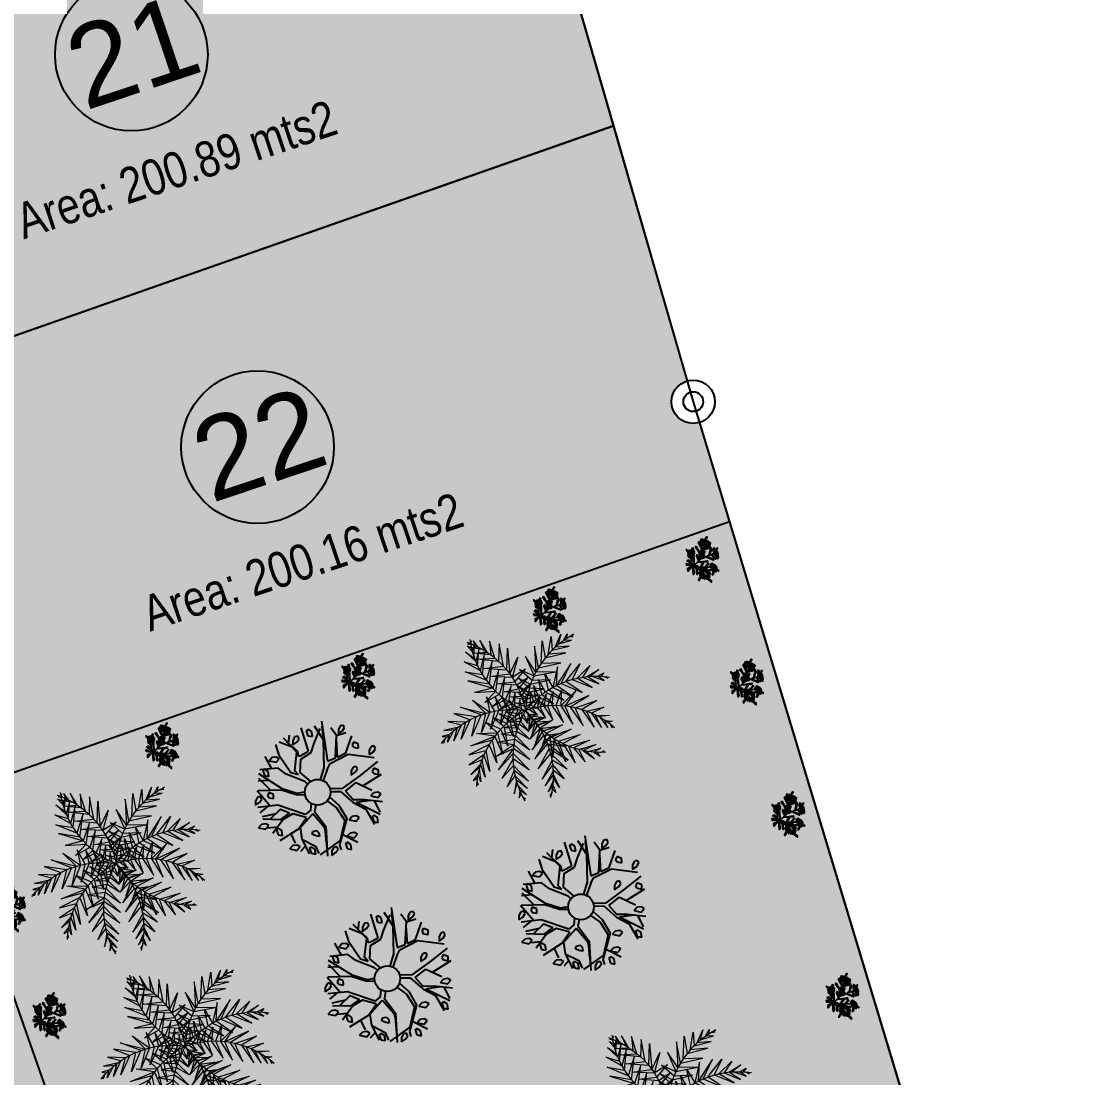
# Model space of a CAD drawing. Header units: millimetres. Extents: x 605527 to 1211550, y 1310999 to 2622648.
# Drawn here: x 605894.18 to 605920.57, y 1311136.74 to 1311162.62 of the extents above; entities that cross this region are included whole.
import ezdxf

# ---------------------------------------------------------------- set-up
doc = ezdxf.new("R2010")
doc.units = ezdxf.units.MM
for name, color, linetype in [('ARBOLES', 102, 'Continuous'), ('CIRCULO', 1, 'Continuous'), ('FLORES', 7, 'Continuous'), ('MUEBLES', 1, 'Continuous'), ('PALME-1', 82, 'Continuous'), ('ROTULOS LOTES', 1, 'Continuous')]:
    doc.layers.add(name, color=color, linetype=linetype)
doc.styles.add('ROTULOS', font='arial.ttf', dxfattribs={"height": 3})
doc.styles.add('TSN - Arial Narrow', font='ARIALN.TTF')

# ---------------------------------------------------------------- blocks, each defined once
blk = doc.blocks.new('A$C48C97B70')
at = {"layer": 'PALME-1', "lineweight": 5}
for p, q in [((2.315, 6.6), (2.309, 6.418)), ((2.41, 6.325), (2.315, 6.6)), ((2.072, 6.54), (2.171, 6.533)), ((2.216, 6.497), (2.072, 6.54)), ((2.109, 6.384), (2.41, 6.325)), ((2.556, 6.176), (2.109, 6.384)), ((2.552, 6.547), (2.605, 6.122)), ((2.687, 6.026), (2.552, 6.547)), ((2.903, 6.407), (2.793, 5.89)), ((2.912, 5.72), (2.903, 6.407)), ((3.221, 6.198), (3.009, 5.561)), ((3.129, 5.334), (3.221, 6.198)), ((2.171, 6.148), (2.687, 6.026)), ((2.793, 5.89), (2.171, 6.148)), ((2.251, 5.877), (2.912, 5.72)), ((3.009, 5.561), (2.251, 5.877)), ((3.21, 5.152), (3.477, 5.948)), ((3.477, 5.948), (3.277, 4.976)), ((2.388, 5.472), (3.129, 5.334)), ((3.21, 5.152), (2.388, 5.472)), ((3.277, 4.976), (3.756, 5.506)), ((3.756, 5.506), (3.328, 4.818)), ((2.535, 5.1), (3.277, 4.976)), ((3.328, 4.818), (2.535, 5.1)), ((3.909, 4.977), (3.328, 4.818)), ((3.377, 4.635), (3.909, 4.977)), ((2.683, 4.767), (3.377, 4.635)), ((3.409, 4.484), (2.683, 4.767)), ((3.925, 4.65), (3.409, 4.484)), ((3.435, 4.33), (3.925, 4.65)), ((4.516, 3.959), (4.561, 4.59)), ((4.561, 4.59), (4.7, 4.004)), ((5.099, 4.709), (4.7, 4.004)), ((4.863, 4.035), (5.099, 4.709)), ((5.621, 4.675), (4.863, 4.035)), ((5.049, 4.06), (5.621, 4.675)), ((5.248, 4.076), (5.963, 4.571)), ((5.963, 4.571), (5.505, 4.079)), ((0.788, 4.157), (1.318, 3.745)), ((1.572, 3.782), (0.788, 4.157)), ((1.109, 4.315), (1.959, 3.803)), ((1.771, 3.798), (1.109, 4.315)), ((1.619, 4.431), (2.125, 3.798)), ((1.959, 3.803), (1.619, 4.431)), ((2.169, 4.399), (2.125, 3.798)), ((2.314, 3.783), (2.169, 4.399)), ((2.483, 4.305), (2.467, 3.763)), ((2.621, 3.736), (2.483, 4.305)), ((2.742, 4.179), (2.773, 3.702)), ((2.911, 3.665), (2.742, 4.179)), ((2.871, 4.392), (3.435, 4.33)), ((3.454, 4.176), (2.871, 4.392)), ((3.012, 4.138), (3.464, 4.032)), ((3.469, 3.911), (3.012, 4.138)), ((3.893, 4.364), (3.454, 4.176)), ((3.464, 4.032), (3.893, 4.364)), ((3.945, 3.747), (4.03, 4.282)), ((4.03, 4.282), (4.076, 3.806)), ((4.221, 3.864), (4.266, 4.448)), ((4.266, 4.448), (4.368, 3.915)), ((5.691, 4.07), (6.298, 4.391)), ((6.298, 4.391), (5.897, 4.047)), ((6.068, 4.019), (6.59, 4.15)), ((6.59, 4.15), (6.19, 3.993)), ((0.485, 3.926), (0.936, 3.651)), ((1.136, 3.706), (0.485, 3.926)), ((1.318, 3.745), (0.768, 3.135)), ((0.768, 3.135), (1.136, 3.706)), ((1.771, 3.798), (1.195, 3.13)), ((1.195, 3.13), (1.572, 3.782)), ((1.595, 3.144), (1.959, 3.803)), ((2.125, 3.798), (1.595, 3.144)), ((1.958, 3.173), (2.314, 3.783)), ((2.467, 3.763), (1.958, 3.173)), ((2.375, 3.225), (2.621, 3.736)), ((2.956, 4.034), (3.027, 3.628)), ((3.19, 3.57), (2.956, 4.034)), ((3.181, 3.857), (3.468, 3.739)), ((3.462, 3.617), (3.181, 3.857)), ((3.468, 3.739), (3.827, 4.113)), ((3.827, 4.113), (3.469, 3.911)), ((3.685, 3.61), (3.842, 4.104)), ((3.842, 4.104), (3.836, 3.693)), ((4.254, 3.401), (3.945, 3.747)), ((4.076, 3.806), (4.544, 3.399)), ((4.544, 3.399), (4.221, 3.864)), ((4.368, 3.915), (4.964, 3.413)), ((4.964, 3.413), (4.516, 3.959)), ((4.7, 4.004), (5.327, 3.442)), ((5.327, 3.442), (4.863, 4.035)), ((5.049, 4.06), (5.724, 3.492)), ((5.724, 3.492), (5.248, 4.076)), ((5.505, 4.079), (6.145, 3.565)), ((6.145, 3.565), (5.691, 4.07)), ((5.897, 4.047), (6.422, 3.625)), ((6.422, 3.625), (6.068, 4.019)), ((6.261, 3.976), (6.658, 3.683)), ((6.462, 3.919), (6.749, 3.967)), ((6.658, 3.683), (6.462, 3.919)), ((6.749, 3.967), (6.592, 3.874)), ((6.706, 3.831), (6.813, 3.725)), ((6.813, 3.725), (6.759, 3.809)), ((0.172, 3.309), (0.083, 3.188)), ((0.108, 3.437), (0.277, 3.37)), ((0.398, 3.434), (0.108, 3.437)), ((0.236, 3.642), (0.655, 3.551)), ((0.772, 3.596), (0.236, 3.642)), ((0.588, 3.523), (0.242, 3.171)), ((0.242, 3.171), (0.398, 3.434)), ((0.936, 3.651), (0.485, 3.15)), ((0.485, 3.15), (0.772, 3.596)), ((2.773, 3.702), (2.375, 3.225)), ((2.661, 3.273), (2.911, 3.665)), ((3.027, 3.628), (2.661, 3.273)), ((2.982, 3.339), (3.19, 3.57)), ((3.302, 3.524), (2.982, 3.339)), ((3.333, 3.347), (3.387, 2.981)), ((3.494, 3.304), (3.845, 3.186)), ((3.581, 3.546), (3.927, 3.415)), ((3.927, 3.415), (3.685, 3.61)), ((3.836, 3.693), (4.254, 3.401)), ((0.083, 3.188), (0.123, 3.278)), ((2.517, 3.065), (2.973, 2.919)), ((3.058, 3.034), (2.517, 3.065)), ((3.248, 3.258), (2.731, 3.212)), ((2.731, 3.212), (3.134, 3.129)), ((2.973, 2.919), (3.27, 2.374)), ((3.331, 2.658), (3.058, 3.034)), ((3.134, 3.129), (3.331, 2.658)), ((3.387, 2.981), (3.248, 3.258)), ((3.534, 3.189), (3.34, 2.708)), ((3.34, 2.708), (3.598, 3.029)), ((3.647, 2.918), (3.373, 2.451)), ((3.845, 3.186), (3.534, 3.189)), ((3.598, 3.029), (4.106, 2.989)), ((4.106, 2.989), (3.647, 2.918)), ((2.103, 2.613), (2.646, 2.352)), ((2.729, 2.522), (2.103, 2.613)), ((2.305, 2.87), (2.804, 2.657)), ((2.885, 2.79), (2.305, 2.87)), ((3.166, 1.967), (2.729, 2.522)), ((2.804, 2.657), (3.166, 1.967)), ((3.27, 2.374), (2.885, 2.79)), ((3.373, 2.451), (3.71, 2.789)), ((3.785, 2.652), (3.45, 2.173)), ((3.45, 2.173), (3.866, 2.519)), ((3.71, 2.789), (4.331, 2.805)), ((4.331, 2.805), (3.785, 2.652)), ((3.866, 2.519), (4.646, 2.527)), ((4.646, 2.527), (3.953, 2.391)), ((1.792, 1.596), (2.581, 2.199)), ((1.871, 2.113), (2.646, 2.352)), ((2.581, 2.199), (1.871, 2.113)), ((3.06, 1.619), (2.581, 2.199)), ((2.646, 2.352), (3.06, 1.619)), ((3.953, 2.391), (3.586, 1.876)), ((3.586, 1.876), (4.066, 2.239)), ((3.926, 1.441), (4.066, 2.239)), ((4.172, 2.112), (3.926, 1.441)), ((4.066, 2.239), (4.908, 2.274)), ((4.908, 2.274), (4.172, 2.112)), ((4.35, 1.136), (4.172, 2.112)), ((2.516, 2.023), (1.792, 1.596)), ((2.457, 1.832), (1.821, 1.24)), ((2.926, 1.242), (2.457, 1.832)), ((2.516, 2.023), (2.926, 1.242)), ((4.3, 1.974), (5.183, 1.983)), ((4.3, 1.974), (4.35, 1.136)), ((5.183, 1.983), (4.444, 1.835)), ((4.444, 1.835), (4.68, 0.999)), ((4.68, 0.999), (4.639, 1.669)), ((4.639, 1.669), (5.461, 1.659)), ((5.461, 1.659), (4.789, 1.558)), ((1.821, 1.24), (2.399, 1.582)), ((2.369, 1.398), (1.925, 0.874)), ((2.764, 0.846), (2.369, 1.398)), ((2.399, 1.582), (2.764, 0.846)), ((4.789, 1.558), (5.053, 0.924)), ((5.053, 0.924), (4.963, 1.444)), ((4.963, 1.444), (5.636, 1.437)), ((5.636, 1.437), (5.112, 1.358)), ((5.112, 1.358), (5.431, 0.925)), ((5.431, 0.925), (5.223, 1.3)), ((5.289, 1.268), (5.782, 1.241)), ((5.782, 1.241), (5.48, 1.184)), ((1.925, 0.874), (2.347, 1.192)), ((2.338, 1.019), (2.097, 0.538)), ((2.097, 0.538), (2.337, 0.894)), ((2.647, 0.589), (2.338, 1.019)), ((2.347, 1.192), (2.647, 0.589)), ((5.48, 1.184), (5.67, 0.964)), ((5.67, 0.964), (5.609, 1.136)), ((5.724, 1.097), (5.874, 1.11)), ((5.874, 1.11), (5.78, 1.08)), ((2.351, 0.612), (2.242, 0.343)), ((2.242, 0.343), (2.366, 0.476)), ((2.338, 0.821), (2.539, 0.37)), ((2.539, 0.37), (2.351, 0.612)), ((2.384, 0.355), (2.464, 0.229)), ((2.464, 0.229), (2.394, 0.298))]:
    blk.add_line(p, q, dxfattribs=at)
for points in [[(2.17, 6.478), (2.241, 6.61), (2.176, 6.535)], [(2.17, 5.812), (1.897, 6.276), (2.16, 5.937)], [(2.155, 6.219), (2.027, 6.48), (2.16, 6.356)], [(2.156, 6.01), (2.325, 6.474), (2.155, 6.219)], [(2.191, 5.641), (2.448, 6.263), (2.17, 5.812)], [(2.227, 5.436), (1.748, 5.928), (2.191, 5.641)], [(2.271, 5.255), (2.584, 6.015), (2.227, 5.436)], [(4.545, 5.014), (4.834, 5.833), (4.75, 5.166)], [(4.907, 5.267), (5.211, 5.884), (5.087, 5.37)], [(5.242, 5.447), (5.588, 5.859), (5.357, 5.498)], [(5.621, 5.597), (5.824, 5.804), (5.752, 5.637)], [(2.346, 5.01), (1.67, 5.556), (2.271, 5.255)], [(2.418, 4.824), (2.773, 5.631), (2.346, 5.01)], [(4.256, 4.754), (4.053, 5.439), (4.142, 4.634)], [(4.393, 4.884), (4.496, 5.717), (4.256, 4.754)], [(5.087, 5.37), (5.76, 5.335), (5.242, 5.447)], [(5.424, 5.526), (5.918, 5.521), (5.621, 5.597)], [(5.87, 5.669), (6.018, 5.646), (5.926, 5.682)], [(2.418, 4.824), (1.666, 5.198), (2.495, 4.652)], [(2.57, 4.504), (2.932, 5.265), (2.495, 4.652)], [(4.019, 4.489), (3.686, 5.027), (4.142, 4.634)], [(4.393, 4.884), (5.273, 4.819), (4.545, 5.014)], [(4.75, 5.166), (5.571, 5.125), (4.907, 5.267)], [(2.495, 4.652), (1.781, 4.688), (2.57, 4.504)], [(2.749, 4.211), (3.062, 4.925), (2.665, 4.34)], [(3.836, 4.239), (3.531, 4.739), (3.925, 4.367)], [(4.142, 4.634), (4.98, 4.546), (4.256, 4.754)], [(2.665, 4.34), (2.047, 4.205), (2.57, 4.504)], [(2.84, 4.084), (2.267, 3.963), (2.749, 4.211)], [(2.936, 3.961), (3.195, 4.526), (2.84, 4.084)], [(3.112, 3.763), (3.275, 4.247), (3.03, 3.852)], [(3.551, 3.72), (3.388, 4.212), (3.624, 3.876)], [(3.681, 3.983), (3.437, 4.467), (3.752, 4.108)], [(3.752, 4.108), (4.371, 4.052), (3.836, 4.239)], [(3.925, 4.367), (4.703, 4.31), (4.019, 4.489)], [(3.03, 3.852), (2.492, 3.783), (2.936, 3.961)], [(3.235, 3.642), (2.716, 3.653), (3.112, 3.763)], [(3.325, 3.56), (3.354, 3.929), (3.235, 3.642)], [(3.504, 3.607), (3.861, 3.703), (3.551, 3.72)], [(3.624, 3.876), (4.134, 3.884), (3.681, 3.983)], [(3.73, 3.458), (4.128, 3.79), (3.902, 3.447)], [(4.023, 3.434), (4.383, 3.838), (4.165, 3.413)], [(4.318, 3.383), (4.671, 3.85), (4.469, 3.347)], [(4.618, 3.304), (4.996, 3.811), (4.797, 3.243)], [(2.338, 3.057), (1.86, 3.471), (2.176, 2.959)], [(2.614, 3.199), (2.169, 3.579), (2.474, 3.131)], [(2.892, 3.311), (2.453, 3.629), (2.757, 3.26)], [(3.173, 3.397), (2.712, 3.637), (3.007, 3.35)], [(3.007, 3.35), (2.918, 2.847), (2.892, 3.311)], [(3.291, 3.426), (3.14, 3.089), (3.173, 3.397)], [(3.524, 3.316), (3.359, 2.985), (3.577, 3.207)], [(3.608, 3.461), (3.828, 3.163), (3.73, 3.458)], [(3.902, 3.447), (4.096, 2.975), (4.023, 3.434)], [(4.165, 3.413), (4.34, 2.817), (4.318, 3.383)], [(4.469, 3.347), (4.701, 2.603), (4.618, 3.304)], [(4.951, 3.181), (5.513, 3.622), (4.797, 3.243)], [(5.122, 3.102), (5.935, 3.312), (4.951, 3.181)], [(2.039, 2.865), (1.395, 3.175), (2.176, 2.959)], [(2.176, 2.959), (2.13, 2.118), (2.039, 2.865)], [(2.474, 3.131), (2.407, 2.354), (2.338, 3.057)], [(2.757, 3.26), (2.714, 2.641), (2.614, 3.199)], [(3.645, 3.048), (3.314, 2.661), (3.689, 2.935)], [(3.577, 3.207), (4.054, 3.003), (3.645, 3.048)], [(3.689, 2.935), (4.213, 2.799), (3.735, 2.799)], [(4.797, 3.243), (5.023, 2.432), (4.951, 3.181)], [(5.122, 3.102), (5.384, 2.259), (5.298, 3.008)], [(5.298, 3.008), (6.166, 3.04), (5.516, 2.873)], [(1.737, 2.622), (0.883, 2.467), (1.554, 2.443)], [(1.889, 2.751), (1.05, 2.782), (2.039, 2.865)], [(1.889, 2.751), (1.814, 1.872), (1.737, 2.622)], [(3.815, 2.498), (3.259, 1.952), (3.845, 2.347)], [(3.735, 2.799), (3.284, 2.372), (3.778, 2.649)], [(3.778, 2.649), (4.355, 2.548), (3.815, 2.498)], [(5.516, 2.873), (5.778, 2.094), (5.667, 2.764)], [(5.667, 2.764), (6.352, 2.708), (5.829, 2.634)], [(5.829, 2.634), (6.043, 1.995), (5.957, 2.518)], [(5.957, 2.518), (6.468, 2.348), (6.047, 2.431)], [(1.429, 2.305), (0.772, 2.102), (1.299, 2.143)], [(1.299, 2.143), (1.227, 1.473), (1.198, 2.002)], [(1.554, 2.443), (1.465, 1.626), (1.429, 2.305)], [(3.872, 2.159), (3.253, 1.588), (3.887, 1.994)], [(3.845, 2.347), (4.468, 2.241), (3.872, 2.159)], [(3.887, 1.994), (4.536, 1.694), (3.872, 2.159)], [(6.097, 2.378), (6.274, 1.917), (6.236, 2.221)], [(6.236, 2.221), (6.503, 2.108), (6.321, 2.114)], [(1.198, 2.002), (0.737, 1.726), (1.13, 1.897)], [(0.99, 1.652), (0.753, 1.484), (0.93, 1.529)], [(1.092, 1.835), (1.018, 1.347), (0.99, 1.652)], [(3.895, 1.806), (3.264, 1.188), (3.891, 1.606)], [(3.895, 1.806), (4.452, 1.178), (3.887, 1.994)], [(6.394, 2.016), (6.426, 1.87), (6.427, 1.969)], [(0.88, 1.418), (0.879, 1.268), (0.858, 1.364)], [(3.87, 1.351), (3.296, 0.762), (3.843, 1.166)], [(3.891, 1.606), (4.315, 0.848), (3.87, 1.351)], [(3.8, 0.963), (3.329, 0.481), (3.756, 0.796)], [(3.843, 1.166), (4.104, 0.531), (3.8, 0.963)], [(3.694, 0.607), (3.365, 0.24), (3.618, 0.413)], [(3.618, 0.413), (3.639, 0.123), (3.562, 0.288)], [(3.756, 0.796), (3.836, 0.264), (3.718, 0.676)], [(3.507, 0.179), (3.392, 0.083), (3.48, 0.128)]]:
    blk.add_lwpolyline(points, dxfattribs=at)
for centre, start, end in [((5.589, 6.144), 171.0105, 231.4464), ((6.694, 2.334), 100.4762, 160.9122), ((4.041, 0.074), 99.9493, 160.3853), ((0.46, 1.763), 329.1163, 29.5523), ((3.594, 0.025), 32.0006, 92.4366)]:
    blk.add_arc(centre, 3.435, start, end, dxfattribs=at)
at = {"layer": 'PALME-1', "lineweight": 5, "extrusion": (0, 0, -1)}
for centre, major_axis, start_param, end_param in [((0.035, 3.843), (2.429, 2.429), -0.156897, 0.89791), ((5.421, 0.645), (-2.429, 2.429), 0.173647, 1.228454), ((1.947, 0.368), (-2.429, 2.429), 0.182844, 1.237651), ((5.771, 0.927), (2.429, 2.429), 3.700109, 4.754916), ((6.759, 4.372), (-2.429, 2.429), 4.173367, 5.228174)]:
    blk.add_ellipse(centre, major_axis=major_axis, ratio=1, start_param=start_param, end_param=end_param, dxfattribs=at)
blk = doc.blocks.new('p_arbol04')
at = {"layer": 'ARBOLES'}
for p, q in [((-1.003, 0.765), (-1.206, 2.042)), ((-0.408, 1.55), (-1.03, 2.13)), ((-0.623, 1.751), (-0.408, 2.362)), ((0.051, 1.875), (0.346, 2.362)), ((0.761, 1.696), (0.543, 2.316)), ((0.739, 1.388), (0.805, 2.293)), ((0.772, 1.945), (1.1, 2.177)), ((-1.98, 0.646), (-1.849, 1.574)), ((-1.07, 0.749), (-1.815, 1.547)), ((-1.138, 1.515), (-1.476, 1.85)), ((-1.41, 1.113), (-1.364, 1.898)), ((-0.375, 1.086), (-0.408, 1.55)), ((-0.178, 0.97), (0.051, 1.875)), ((0.778, 1.371), (0.783, 1.942)), ((1.121, 1.006), (1.721, 1.988)), ((1.984, 0.831), (2.181, 1.574)), ((-1.718, 0.414), (-2.406, 1.04)), ((-0.047, 0.205), (-0.375, 1.086)), ((0.018, 0.878), (0.739, 1.388)), ((0.117, 0.646), (0.608, 1.04)), ((0.608, 1.04), (1.158, 0.873)), ((0.636, 1.196), (0.778, 1.371)), ((0.704, 1.166), (0.636, 1.196)), ((0.708, 1.165), (1.121, 1.006)), ((1.158, 0.873), (1.571, 1.059)), ((2.581, 1.481), (1.362, 0.043)), ((1.571, 1.059), (2.283, 1.298)), ((1.984, 0.831), (2.41, 1.295)), ((-2.144, -0.12), (-2.668, 0.507)), ((-2.077, 0.227), (-2.603, 0.599)), ((-2.079, 0.738), (-2.537, 0.808)), ((-0.777, 0.094), (-1.07, 0.749)), ((-0.71, 0.11), (-1.003, 0.765)), ((-0.014, 0.623), (-0.178, 0.97)), ((-0.014, 0.623), (0.018, 0.878)), ((0.136, -0.002), (0.117, 0.646)), ((1.034, -0.05), (1.984, 0.831)), ((1.722, -0.143), (2.541, 0.507)), ((2.541, 0.507), (2.64, 0.947)), ((2.541, 0.507), (2.934, 0.275)), ((-2.489, -0.25), (-2.832, 0.066)), ((-1.768, 0.206), (-2.439, 0.251)), ((-1.768, 0.206), (-1.62, -0.236)), ((-1.194, -0.839), (-1.718, 0.414)), ((-0.515, -0.225), (-0.777, 0.094)), ((-0.425, -0.127), (-0.71, 0.11)), ((-0.057, 0.021), (-0.047, 0.205)), ((1.362, 0.043), (1.722, -0.143)), ((1.82, -0.189), (2.383, 0.381)), ((-2.046, -0.213), (-2.865, -0.282)), ((-1.62, -0.236), (-2.144, -0.12)), ((-1.554, -0.375), (-2.046, -0.213)), ((-1.259, -0.955), (-1.554, -0.375)), ((0.496, -0.29), (1.034, -0.05)), ((0.551, -0.431), (1.132, -0.189)), ((1.132, -0.189), (1.362, -0.12)), ((1.362, -0.12), (2.246, -0.468)), ((1.82, -0.189), (2.214, -0.352)), ((2.214, -0.352), (3, -0.027)), ((2.246, -0.468), (2.934, -1.488)), ((-1.882, -1.048), (-2.898, -0.746)), ((-2.313, -0.92), (-2.505, -1.372)), ((-1.259, -0.978), (-1.882, -1.048)), ((-0.866, -0.885), (-1.194, -0.839)), ((-0.866, -0.885), (-0.616, -0.706)), ((-0.53, -0.911), (-0.801, -1.071)), ((0.394, -1.003), (0.706, -1.349)), ((0.866, -1.332), (0.474, -0.903)), ((-2.144, -1.465), (-2.439, -2.184)), ((-2.153, -1.476), (-1.98, -2.161)), ((-1.816, -1.071), (-2.144, -1.465)), ((-0.995, -1.071), (-1.816, -1.071)), ((-0.925, -1.07), (-1.039, -1.872)), ((-0.995, -1.07), (-0.925, -1.07)), ((-0.803, -1.07), (-0.978, -1.928)), ((-0.803, -1.071), (-0.801, -1.071)), ((-0.036, -1.178), (0.018, -1.72)), ((0.182, -1.14), (0.182, -1.72)), ((0.706, -1.349), (0.706, -2.138)), ((0.866, -1.332), (1.886, -1.558)), ((-2.287, -1.813), (-2.636, -1.813)), ((-0.978, -1.928), (-1.955, -2.892)), ((-1.039, -1.872), (-1.152, -2.045)), ((0.018, -1.72), (-0.178, -2.393)), ((0.182, -1.72), (-0.047, -2.416)), ((0.87, -1.512), (0.805, -2.045)), ((0.87, -1.512), (1.493, -1.628)), ((1.493, -1.628), (1.722, -2.416)), ((1.591, -1.966), (2.574, -2.254)), ((1.886, -1.558), (2.902, -1.744)), ((-1.98, -2.161), (-2.144, -2.509)), ((-1.525, -2.442), (-1.759, -2.685)), ((-1.152, -2.045), (-1.536, -2.447)), ((-0.047, -2.416), (-1.194, -2.973)), ((-0.178, -2.393), (-1.03, -2.857)), ((0.706, -2.138), (0.87, -2.787)), ((0.805, -2.045), (1.165, -2.44)), ((0.805, -2.231), (1.132, -3.437)), ((0.805, -2.231), (1.328, -2.67)), ((1.165, -2.44), (1.657, -3.135)), ((-1.03, -2.857), (-2.144, -2.602)), ((-0.735, -2.764), (-0.539, -3.53)), ((0.87, -2.787), (0.608, -3.553)), ((1.427, -2.811), (1.198, -3.367))]:
    blk.add_line(p, q, dxfattribs=at)
at = {"layer": 'ARBOLES', "color": 1}
for p, q in [((-0.965, 2.011), (-1.091, 1.802)), ((-0.965, 2.011), (-0.866, 1.988)), ((-0.431, 2.094), (-0.267, 1.802)), ((-0.431, 2.094), (-0.229, 2.094)), ((-0.079, 1.961), (-0.229, 2.094)), ((-1.091, 1.802), (-0.979, 1.616)), ((-0.979, 1.616), (-0.829, 1.802)), ((-0.829, 1.802), (-0.866, 1.988)), ((-0.267, 1.802), (-0.042, 1.802)), ((-0.042, 1.802), (-0.079, 1.961)), ((1.008, 1.882), (0.858, 1.749)), ((0.858, 1.749), (1.083, 1.696)), ((1.196, 1.935), (1.008, 1.882)), ((1.083, 1.696), (1.271, 1.722)), ((1.308, 1.855), (1.196, 1.935)), ((1.271, 1.722), (1.308, 1.855)), ((1.772, 1.719), (1.646, 1.51)), ((1.646, 1.51), (1.758, 1.324)), ((1.758, 1.324), (1.908, 1.51)), ((1.772, 1.719), (1.87, 1.696)), ((1.908, 1.51), (1.87, 1.696)), ((-2.254, 1.324), (-2.404, 1.191)), ((-2.404, 1.191), (-2.179, 1.138)), ((-2.066, 1.377), (-2.254, 1.324)), ((-2.179, 1.138), (-1.991, 1.165)), ((-1.954, 1.298), (-2.066, 1.377)), ((-1.991, 1.165), (-1.954, 1.298)), ((-1.691, 1.085), (-1.729, 0.953)), ((-1.541, 1.112), (-1.691, 1.085)), ((-1.466, 0.899), (-1.541, 1.112)), ((-1.729, 0.953), (-1.616, 0.767)), ((-1.616, 0.767), (-1.579, 0.793)), ((-1.579, 0.793), (-1.466, 0.899)), ((2.808, 0.634), (2.658, 0.501)), ((2.995, 0.687), (2.808, 0.634)), ((3.108, 0.608), (2.995, 0.687)), ((3.07, 0.475), (3.108, 0.608)), ((-3.093, 0.395), (-2.928, 0.103)), ((-3.093, 0.395), (-2.891, 0.395)), ((-2.928, 0.103), (-2.703, 0.103)), ((-2.741, 0.262), (-2.891, 0.395)), ((-2.703, 0.103), (-2.741, 0.262)), ((2.658, 0.501), (2.883, 0.448)), ((2.883, 0.448), (3.07, 0.475)), ((-2.614, -0.298), (-2.741, -0.507)), ((-2.614, -0.298), (-2.516, -0.322)), ((-2.479, -0.507), (-2.516, -0.322)), ((2.695, -0.322), (2.658, -0.454)), ((2.658, -0.454), (2.77, -0.64)), ((2.845, -0.295), (2.695, -0.322)), ((2.92, -0.507), (2.845, -0.295)), ((-2.741, -0.507), (-2.628, -0.693)), ((-2.628, -0.693), (-2.479, -0.507)), ((2.77, -0.64), (2.808, -0.613)), ((2.808, -0.613), (2.92, -0.507)), ((-2.868, -1.357), (-2.703, -1.649)), ((-2.868, -1.357), (-2.666, -1.357)), ((-2.516, -1.489), (-2.666, -1.357)), ((-2.479, -1.649), (-2.516, -1.489)), ((1.758, -1.091), (1.608, -1.224)), ((1.608, -1.224), (1.833, -1.277)), ((1.945, -1.038), (1.758, -1.091)), ((1.833, -1.277), (2.02, -1.251)), ((2.058, -1.118), (1.945, -1.038)), ((2.02, -1.251), (2.058, -1.118)), ((3.033, -1.091), (2.883, -1.224)), ((2.883, -1.224), (3.108, -1.277)), ((3.22, -1.038), (3.033, -1.091)), ((3.108, -1.277), (3.295, -1.251)), ((3.333, -1.118), (3.22, -1.038)), ((3.295, -1.251), (3.333, -1.118)), ((-2.703, -1.649), (-2.479, -1.649)), ((-1.669, -1.683), (-1.552, -1.621)), ((-1.61, -1.869), (-1.669, -1.683)), ((-1.523, -2.014), (-1.61, -1.869)), ((-1.552, -1.621), (-1.406, -1.724)), ((-1.406, -1.869), (-1.523, -2.014)), ((-1.406, -1.724), (-1.406, -1.869)), ((2.395, -1.834), (2.358, -1.967)), ((2.358, -1.967), (2.47, -2.153)), ((2.545, -1.808), (2.395, -1.834)), ((2.62, -2.02), (2.545, -1.808)), ((-2.239, -2.024), (-2.366, -2.233)), ((-2.366, -2.233), (-2.254, -2.418)), ((-2.254, -2.418), (-2.104, -2.233)), ((-2.239, -2.024), (-2.141, -2.047)), ((-2.104, -2.233), (-2.141, -2.047)), ((2.47, -2.153), (2.508, -2.126)), ((2.508, -2.126), (2.62, -2.02)), ((-1.654, -2.896), (-1.804, -3.029)), ((-1.466, -2.843), (-1.654, -2.896)), ((-1.354, -2.923), (-1.466, -2.843)), ((-1.391, -3.055), (-1.354, -2.923)), ((-1.194, -2.973), (-1.325, -3.182)), ((-0.656, -2.976), (-0.491, -3.268)), ((-0.656, -2.976), (-0.454, -2.976)), ((-0.304, -3.109), (-0.454, -2.976)), ((-0.019, -2.525), (0.146, -2.817)), ((-0.019, -2.525), (0.183, -2.525)), ((0.146, -2.817), (0.371, -2.817)), ((0.333, -2.657), (0.183, -2.525)), ((0.371, -2.817), (0.333, -2.657)), ((1.481, -2.551), (1.646, -2.843)), ((1.481, -2.551), (1.683, -2.551)), ((1.646, -2.843), (1.87, -2.843)), ((1.833, -2.684), (1.683, -2.551)), ((1.87, -2.843), (1.833, -2.684)), ((-1.804, -3.029), (-1.579, -3.082)), ((-1.579, -3.082), (-1.391, -3.055)), ((-0.979, -3.162), (-1.091, -3.347)), ((-1.091, -3.347), (-0.979, -3.533)), ((-0.866, -3.162), (-0.979, -3.135)), ((-0.979, -3.533), (-0.829, -3.347)), ((-0.829, -3.347), (-0.866, -3.162)), ((-0.491, -3.268), (-0.267, -3.268)), ((-0.267, -3.268), (-0.304, -3.109)), ((0.797, -3.245), (0.671, -3.454)), ((0.671, -3.454), (0.783, -3.639)), ((0.783, -3.639), (0.933, -3.454)), ((0.797, -3.245), (0.896, -3.268)), ((0.933, -3.454), (0.896, -3.268))]:
    blk.add_line(p, q, dxfattribs=at)
at = {"layer": 'ARBOLES'}
blk.add_circle((-0.03, -0.578), 0.6, dxfattribs=at)
blk = doc.blocks.new('FLORES-1')
at = {"color": 86, "linetype": 'Continuous'}
for p, q in [((0.05, 0.385), (0.045, 0.422)), ((0.05, 0.382), (0.061, 0.281)), ((0.054, 0.385), (0.068, 0.419)), ((-0.188, 0.272), (-0.183, 0.181)), ((-0.159, 0.155), (-0.182, 0.283)), ((0.23, 0.294), (0.188, 0.231)), ((-0.183, 0.181), (-0.159, 0.155)), ((-0.141, 0.099), (-0.027, -0.013)), ((-0.074, 0.088), (-0.105, 0.101)), ((-0.064, 0.077), (-0.101, 0.09)), ((0.056, 0.146), (-0.002, 0.01)), ((0.168, 0.017), (0.07, -0.012)), ((0.168, 0.017), (0.196, 0.029))]:
    blk.add_line(p, q, dxfattribs=at)
at = {"color": 1, "linetype": 'Continuous'}
for p, q in [((0.056, 0.146), (0.064, 0.192)), ((0.069, 0.177), (0.069, 0.199)), ((-0.183, 0.183), (-0.196, 0.169))]:
    blk.add_line(p, q, dxfattribs=at)
for points in [[(0.084, 0.441), (0.152, 0.44), (0.085, 0.447), (0.124, 0.455), (0.072, 0.453), (0.087, 0.468), (0.06, 0.456), (0.064, 0.474), (0.051, 0.456), (0.05, 0.474), (0.045, 0.457), (0.036, 0.47), (0.04, 0.457), (0.023, 0.465), (0.033, 0.457), (0.015, 0.47), (0.017, 0.454), (-0.001, 0.459), (0.011, 0.451), (-0.017, 0.462), (-0.001, 0.45), (-0.035, 0.448), (-0.004, 0.442), (-0.047, 0.437), (0.006, 0.44), (-0.037, 0.419), (0.016, 0.439), (-0.004, 0.418), (0.022, 0.443), (0.016, 0.409), (0.033, 0.442), (0.036, 0.418), (0.042, 0.442), (0.05, 0.41), (0.048, 0.441), (0.076, 0.417), (0.065, 0.439), (0.107, 0.412), (0.074, 0.44), (0.127, 0.42), (0.089, 0.442)], [(0.271, 0.347), (0.243, 0.307), (0.28, 0.334), (0.258, 0.297), (0.289, 0.324), (0.268, 0.282), (0.294, 0.316), (0.29, 0.273), (0.305, 0.315), (0.317, 0.258), (0.315, 0.304), (0.35, 0.265), (0.327, 0.307), (0.374, 0.287), (0.344, 0.313), (0.369, 0.309), (0.332, 0.326), (0.352, 0.33), (0.324, 0.336), (0.331, 0.347), (0.316, 0.346), (0.319, 0.362), (0.304, 0.362), (0.306, 0.384), (0.293, 0.373), (0.294, 0.392), (0.278, 0.386), (0.273, 0.409), (0.265, 0.386), (0.251, 0.419), (0.262, 0.377), (0.224, 0.401), (0.259, 0.375), (0.21, 0.378), (0.259, 0.367), (0.215, 0.357), (0.268, 0.358), (0.22, 0.342), (0.271, 0.351), (0.226, 0.329), (0.266, 0.341)], [(-0.161, 0.17), (-0.138, 0.187), (-0.16, 0.156), (-0.125, 0.173), (-0.153, 0.149), (-0.107, 0.154), (-0.149, 0.14), (-0.102, 0.131), (-0.151, 0.128), (-0.104, 0.11), (-0.151, 0.116), (-0.105, 0.094), (-0.159, 0.11), (-0.131, 0.072), (-0.17, 0.108), (-0.151, 0.054), (-0.173, 0.105), (-0.174, 0.045), (-0.182, 0.107), (-0.196, 0.04), (-0.198, 0.11), (-0.221, 0.046), (-0.215, 0.11), (-0.243, 0.051), (-0.228, 0.109), (-0.27, 0.068), (-0.238, 0.119), (-0.29, 0.093), (-0.248, 0.129), (-0.305, 0.123), (-0.257, 0.144), (-0.311, 0.148), (-0.257, 0.153), (-0.304, 0.169), (-0.253, 0.161), (-0.287, 0.186), (-0.248, 0.17), (-0.262, 0.201), (-0.24, 0.176), (-0.237, 0.213), (-0.23, 0.179), (-0.217, 0.217), (-0.218, 0.176), (-0.199, 0.215), (-0.205, 0.178), (-0.188, 0.215), (-0.195, 0.173)], [(-0.157, 0.318), (-0.107, 0.327), (-0.161, 0.329), (-0.128, 0.346), (-0.163, 0.335), (-0.148, 0.355), (-0.167, 0.338), (-0.169, 0.36), (-0.176, 0.339), (-0.18, 0.36), (-0.181, 0.338), (-0.191, 0.359), (-0.192, 0.336), (-0.209, 0.354), (-0.2, 0.336), (-0.227, 0.342), (-0.209, 0.328), (-0.239, 0.333), (-0.212, 0.32), (-0.244, 0.321), (-0.209, 0.317), (-0.238, 0.301), (-0.202, 0.317), (-0.228, 0.286), (-0.194, 0.311), (-0.202, 0.277), (-0.182, 0.31), (-0.176, 0.275), (-0.173, 0.31), (-0.152, 0.282), (-0.163, 0.32), (-0.123, 0.296), (-0.161, 0.315)], [(-0.166, 0.196), (-0.161, 0.206), (-0.167, 0.2)], [(-0.161, 0.176), (-0.147, 0.195), (-0.163, 0.183)], [(0.081, 0.193), (0.082, 0.199), (0.083, 0.195)], [(0.099, 0.195), (0.086, 0.154), (0.085, 0.185)], [(0.149, 0.231), (0.179, 0.239), (0.147, 0.224), (0.194, 0.21), (0.144, 0.217), (0.19, 0.193), (0.15, 0.195), (0.17, 0.167), (0.12, 0.192), (0.135, 0.159), (0.112, 0.2), (0.11, 0.152), (0.101, 0.196)], [(-0.177, 0.172), (-0.183, 0.168), (-0.179, 0.175)], [(-0.169, 0.164), (-0.172, 0.161), (-0.169, 0.165)], [(0.079, 0.181), (0.071, 0.145), (0.07, 0.173)], [(0.225, 0.069), (0.258, 0.082), (0.237, 0.065), (0.264, 0.069), (0.237, 0.056), (0.266, 0.058), (0.237, 0.05), (0.272, 0.045), (0.243, 0.04), (0.273, 0.027), (0.245, 0.035), (0.257, 0.006), (0.236, 0.028), (0.245, -0.007), (0.232, 0.025), (0.222, -0.015), (0.224, 0.023), (0.2, -0.002), (0.211, 0.024), (0.176, 0.009), (0.206, 0.034), (0.159, 0.034), (0.197, 0.043), (0.157, 0.052), (0.192, 0.054), (0.163, 0.077), (0.196, 0.063), (0.188, 0.095), (0.202, 0.068), (0.213, 0.106), (0.218, 0.075), (0.244, 0.104), (0.229, 0.067)]]:
    blk.add_lwpolyline(points, dxfattribs=at)
at = {"color": 86, "linetype": 'Continuous'}
for points in [[(0.041, 0.367), (-0.039, 0.398), (-0.032, 0.385), (0.038, 0.363)], [(0.078, 0.41), (0.053, 0.382)], [(0.06, 0.318), (0.146, 0.399), (0.146, 0.372), (0.056, 0.312)], [(0.102, 0.471), (0.12, 0.499), (0.122, 0.485), (0.114, 0.464)], [(0.194, 0.245), (0.178, 0.395), (0.192, 0.388), (0.198, 0.257), (0.217, 0.334), (0.218, 0.299), (0.203, 0.259)], [(0.333, 0.356), (0.368, 0.404), (0.371, 0.393), (0.338, 0.35)], [(-0.3, 0.135), (-0.385, 0.181), (-0.363, 0.19), (-0.305, 0.159)], [(-0.219, 0.287), (-0.27, 0.256), (-0.269, 0.243), (-0.208, 0.289)], [(-0.217, 0.356), (-0.235, 0.368), (-0.251, 0.364), (-0.223, 0.355)], [(-0.17, 0.299), (-0.144, 0.266), (-0.019, -0.02)], [(-0.136, 0.247), (-0.09, 0.317), (-0.09, 0.296), (-0.132, 0.248)], [(-0.104, 0.181), (-0.069, 0.258), (-0.065, 0.242), (-0.102, 0.175)], [(0.062, 0.261), (-0.009, 0.344), (-0.042, 0.357), (0.067, 0.244)], [(0.024, 0.093), (-0.016, 0.254), (-0.03, 0.244), (0.026, 0.082)], [(0.062, 0.168), (0.163, 0.241), (0.154, 0.275), (0.06, 0.167)], [(0.196, 0.245), (0.339, 0.231), (0.342, 0.253), (0.198, 0.247)], [(-0.223, 0.04), (-0.262, -0.01), (-0.273, -0.009), (-0.233, 0.049)], [(-0.078, 0.029), (-0.159, 0.014), (-0.167, 0.003), (-0.073, 0.029)], [(-0.071, 0.106), (-0.022, 0.181), (-0.019, 0.155), (-0.068, 0.101)], [(0.004, -0.008), (-0.032, 0.064), (-0.046, 0.045), (0.001, -0.001)], [(-0.003, 0.006), (0.12, -0.041), (0.116, -0.073), (0.006, -0.002)], [(0, 0.014), (0.133, 0.064), (0.132, 0.042), (0.004, 0.013)], [(0.044, 0.117), (0.149, 0.129), (0.134, 0.111), (0.045, 0.114)], [(0.129, 0.002), (0.184, -0.022), (0.193, -0.017), (0.134, 0.002)], [(0.179, 0.183), (0.282, 0.17), (0.286, 0.151), (0.178, 0.18)], [(0.262, 0.015), (0.304, -0.01), (0.288, -0.016), (0.26, 0.004)], [(0.264, 0.078), (0.276, 0.111), (0.287, 0.094), (0.268, 0.079)], [(-0.019, -0.02), (-0.132, -0.038), (-0.144, -0.059), (-0.021, -0.02)], [(0.01, -0.004), (-0.054, -0.123), (-0.011, -0.107), (0.004, -0.008)], [(0.006, -0.002), (0.047, -0.107), (0.08, -0.101), (0.01, -0.004)]]:
    blk.add_lwpolyline(points, dxfattribs=at)
at = {"color": 50, "linetype": 'Continuous'}
for points in [[(0.043, 0.454), (0.04, 0.455), (0.029, 0.455), (0.02, 0.453), (0.007, 0.451), (-0.004, 0.448), (-0.008, 0.445), (-0.004, 0.442), (0.015, 0.441), (0.033, 0.442), (0.055, 0.441), (0.069, 0.441), (0.084, 0.443), (0.081, 0.452), (0.067, 0.455), (0.053, 0.455), (0.039, 0.453)], [(0.278, 0.38), (0.271, 0.381), (0.263, 0.378), (0.262, 0.372), (0.268, 0.362), (0.275, 0.351), (0.288, 0.337), (0.301, 0.321), (0.317, 0.307), (0.326, 0.313), (0.322, 0.329), (0.315, 0.34), (0.307, 0.35), (0.294, 0.366), (0.28, 0.377)], [(-0.161, 0.317), (-0.16, 0.319), (-0.16, 0.324), (-0.162, 0.328), (-0.169, 0.335), (-0.171, 0.336), (-0.182, 0.337), (-0.192, 0.335), (-0.203, 0.327), (-0.207, 0.32), (-0.204, 0.314), (-0.198, 0.311), (-0.188, 0.312), (-0.178, 0.313), (-0.167, 0.315), (-0.159, 0.317)], [(0.117, 0.232), (0.11, 0.234), (0.1, 0.236), (0.088, 0.236), (0.074, 0.234), (0.063, 0.228), (0.054, 0.219), (0.051, 0.211), (0.054, 0.204), (0.063, 0.201), (0.08, 0.2), (0.086, 0.199)], [(0.104, 0.197), (0.108, 0.196), (0.124, 0.195), (0.137, 0.199), (0.144, 0.211), (0.139, 0.22), (0.136, 0.222)], [(0.231, 0.049), (0.23, 0.053), (0.227, 0.057), (0.219, 0.062), (0.207, 0.062), (0.2, 0.056), (0.204, 0.049), (0.207, 0.041), (0.214, 0.031), (0.224, 0.03), (0.232, 0.031), (0.237, 0.039), (0.234, 0.048), (0.23, 0.052)]]:
    blk.add_lwpolyline(points, dxfattribs=at)
blk.add_lwpolyline([(-0.175, 0.155), (-0.175, 0.155), (-0.179, 0.155), (-0.183, 0.156), (-0.186, 0.157), (-0.188, 0.159), (-0.19, 0.16), (-0.192, 0.161), (-0.195, 0.162), (-0.205, 0.167), (-0.215, 0.171), (-0.232, 0.17), (-0.243, 0.162), (-0.249, 0.153), (-0.246, 0.139), (-0.236, 0.123), (-0.222, 0.119), (-0.202, 0.116), (-0.186, 0.113), (-0.165, 0.111), (-0.156, 0.13), (-0.161, 0.146)], close=True, dxfattribs=at)
blk = doc.blocks.new('arbusto5')
at = {"layer": 'FLORES'}
blk.add_blockref('FLORES-1', (0.144, 0.059), dxfattribs=at)

msp = doc.modelspace()

# ---------------------------------------------------------------- hatches: boundary and pattern name
at = {"true_color": 0xafd9aa}
h = msp.add_hatch(color=9, dxfattribs=at)
h.dxf.hatch_style = 1
h.paths.add_polyline_path([(605905.952, 1311169.533), (605886.383, 1311162.685), (605889.693, 1311153.408), (605908.695, 1311160.067)])
h = msp.add_hatch(color=9, dxfattribs=at)
h.dxf.hatch_style = 1
h.paths.add_polyline_path([(605910.506, 1311153.816), (605908.695, 1311160.067), (605889.693, 1311153.408), (605893.033, 1311143.876), (605911.543, 1311150.361), (605910.808, 1311152.797, -0.502991), (605910.122, 1311153.306, -0.333822)])
at = {"true_color": 0xebebeb}
h = msp.add_hatch(color=7, dxfattribs=at)
h.dxf.hatch_style = 1
h.paths.add_polyline_path([(605881.464, 1311156.15), (605894.048, 1311120.285), (605899.993, 1311121.621, -0.350964), (605900.445, 1311122.485), (605905.383, 1311124.229), (605901.405, 1311135.567), (605896.445, 1311133.815, -0.41593), (605895.575, 1311134.214), (605892.277, 1311143.611), (605887.18, 1311158.153)])
h.paths.add_polyline_path([(605889.708, 1311145.026), (605892.673, 1311136.651), (605893.569, 1311136.968), (605890.604, 1311145.344)], flags=24)
h.paths.add_polyline_path([(605899.153, 1311126.833), (605902.631, 1311128.059), (605902.293, 1311129.016), (605898.816, 1311127.79)], flags=24)
h.paths.add_polyline_path([(605899.478, 1311126.26), (605902.878, 1311127.475), (605902.551, 1311128.392), (605899.15, 1311127.177)], flags=24)
at = {"true_color": 0xf8f6af}
h = msp.add_hatch(color=51, dxfattribs=at)
h.dxf.hatch_style = 1
h.paths.add_polyline_path([(605911.543, 1311150.361), (605893.033, 1311143.876), (605892.277, 1311143.611), (605895.575, 1311134.214, 0.41593), (605896.445, 1311133.815), (605901.405, 1311135.567), (605905.383, 1311124.229), (605900.445, 1311122.485, 0.350964), (605899.993, 1311121.621), (605901.724, 1311116.689, 0.362883), (605902.608, 1311116.296), (605910.637, 1311119.078, -0.318731), (605911.042, 1311118.874), (605914.967, 1311107.688), (605923.545, 1311110.691), (605922.847, 1311112.941)])
h.paths.add_polyline_path([(605908.573, 1311131.138), (605911.963, 1311132.333), (605911.592, 1311133.386), (605908.202, 1311132.191)], flags=24)
h.paths.add_polyline_path([(605908.557, 1311130.368), (605912.678, 1311131.84), (605912.318, 1311132.848), (605908.197, 1311131.376)], flags=24)

# ---------------------------------------------------------------- linework, layer by layer
for p, q in [((605889.693, 1311153.408), (605908.695, 1311160.067)), ((605908.695, 1311160.067), (605910.654, 1311153.306)), ((605910.654, 1311153.306), (605911.543, 1311150.361)), ((605911.543, 1311150.361), (605893.033, 1311143.876)), ((605911.543, 1311150.361), (605923.545, 1311110.691)), ((605895.575, 1311134.214), (605892.277, 1311143.611))]:
    msp.add_line(p, q)
msp.add_lwpolyline([(605843.056, 1311069.514), (605836.295, 1311079.092), (605821.151, 1311102.86), (605814.552, 1311113.032), (605807.358, 1311124.074), (605793.051, 1311146.129), (605789.672, 1311154.098), (605793.299, 1311155.989), (605803.239, 1311158.604), (605821.23, 1311161.929), (605844.042, 1311166.546), (605872.977, 1311171.61), (605903.703, 1311177.295), (605910.654, 1311153.306), (605922.847, 1311112.941), (605927.562, 1311097.738), (605892.902, 1311086.197), (605885.612, 1311083.837), (605869.701, 1311078.461)], close=True)
at = {"color": 4}
msp.add_lwpolyline([(605843.056, 1311069.514), (605836.295, 1311079.092), (605821.151, 1311102.86), (605814.552, 1311113.032), (605807.358, 1311124.074), (605793.051, 1311146.129), (605789.672, 1311154.098), (605793.299, 1311155.989), (605803.239, 1311158.604), (605821.23, 1311161.929), (605844.042, 1311166.546), (605872.977, 1311171.61), (605903.703, 1311177.295), (605910.654, 1311153.306), (605922.847, 1311112.941), (605927.562, 1311097.738), (605892.902, 1311086.197), (605885.612, 1311083.837), (605869.701, 1311078.461)], close=True, dxfattribs=at)
msp.add_lwpolyline([(605886.383, 1311162.685), (605905.952, 1311169.533), (605908.695, 1311160.067), (605889.693, 1311153.408), (605886.383, 1311162.685)])
at = {"color": 1}
for centre in [(605896.877, 1311161.813), (605899.972, 1311152.194)]:
    msp.add_circle(centre, 1.872, dxfattribs=at)
at = {"layer": 'CIRCULO'}
for radius in [0.532, 0.243]:
    msp.add_circle((605910.654, 1311153.306), radius, dxfattribs=at)

# ---------------------------------------------------------------- block references
at = {"layer": 'ARBOLES', "xscale": 0.5252973874192619, "yscale": 0.5252973874192619, "zscale": 0.5252973874192619, "rotation": 48.57546149059794}
for p in [(605901.227, 1311143.947), (605907.684, 1311141.138), (605902.937, 1311139.378)]:
    msp.add_blockref('p_arbol04', p, dxfattribs=at)
at = {"layer": 'MUEBLES', "linetype": 'Continuous', "xscale": -1.417112015813753, "yscale": 1.417112015653547, "zscale": 1.417112015818895, "rotation": 292.0945269993258}
for p in [(605910.659, 1311149.069), (605906.916, 1311147.839), (605902.222, 1311146.211), (605911.752, 1311146.069), (605897.416, 1311144.505), (605912.766, 1311142.82), (605893.655, 1311140.508), (605914.093, 1311138.364), (605894.65, 1311137.891)]:
    msp.add_blockref('arbusto5', p, dxfattribs=at)
at = {"layer": 'PALME-1', "xscale": -0.6407901816258526, "yscale": 0.6407901816258526, "zscale": 0.6407901816258526, "rotation": 61.92829961941003}
for p in [(605909.538, 1311146.641), (605899.498, 1311142.892), (605901.193, 1311138.413), (605913.019, 1311136.947)]:
    msp.add_blockref('A$C48C97B70', p, dxfattribs=at)

# ---------------------------------------------------------------- texts
at = {"color": 0, "linetype": 'Continuous', "lineweight": 25, "ltscale": 0.1, "char_height": 0.87404, "width": 14.13316, "attachment_point": 1, "rotation": 18.5755, "style": 'TSN - Arial Narrow'}
for s, insert in [('\\pi-2.62211,l4.37019,t4.37019;Area: 200.89 mts2', (605892.303, 1311157.555)), ('\\pi-2.62211,l4.37019,t4.37019;Area: 200.16 mts2', (605895.398, 1311147.937))]:
    msp.add_mtext(s, dxfattribs=dict(at, insert=insert))
at = {"layer": 'ROTULOS LOTES', "color": 18, "true_color": 0x000000, "style": 'ROTULOS'}
for s, p in [('21', (605895.742, 1311160.434)), ('22', (605898.836, 1311150.815))]:
    msp.add_text(s, height=2.0142, rotation=18.5755, dxfattribs=at).set_placement(p)

doc.saveas('drawing.dxf')
